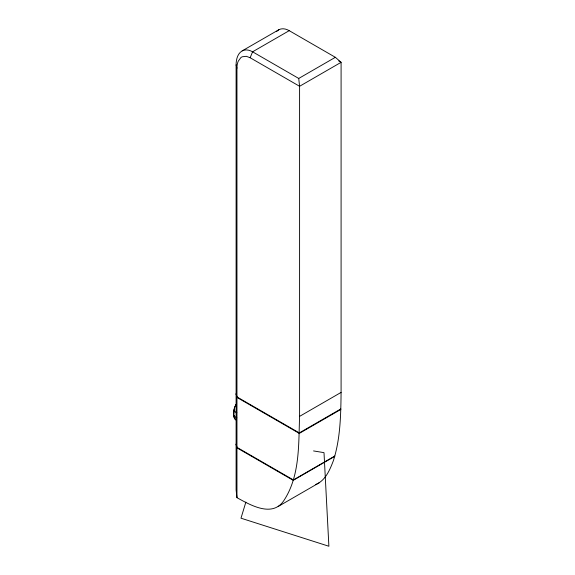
<?xml version="1.0" encoding="UTF-8"?>
<svg xmlns="http://www.w3.org/2000/svg" width="575" height="575" viewBox="0 0 575 575"><rect width="100%" height="100%" fill="white"/><g stroke="black" fill="none" stroke-linecap="round" stroke-linejoin="round"><path stroke-width="0.86" d="M242.197 50.866C245.496 49.105 249.507 49.996 252.583 51.807L298.734 78.452L299.589 86.286L299.589 416.372C298.518 444.928 300.078 476.804 283.238 501.486C271.558 517.442 249.996 504.814 236.958 497.684L236.102 489.914L236.102 64.903C236.131 59.75 237.389 53.662 242.197 50.866L278.825 29.727C282.124 27.959 286.127 28.851 289.211 30.662L335.354 57.306L341.09 62.323L341.09 392.409C340.81 415.315 340.414 438.761 333.349 460.776C329.834 469.89 325.443 480.693 315.646 484.531M236.289 419.879C232.573 418.19 234.377 412.692 234.09 409.745M299.295 433.406L340.803 409.443L340.824 408.947L299.316 432.91L299.295 433.406L236.958 397.418L236.102 394.105M293.322 479.981L334.837 455.989M245.87 502.104L240.99 518.197L328.886 546.25L324.005 452.647L313.54 450.929M338.776 60.986L341.09 62.323L299.589 86.286L250.147 57.744L252.583 51.807L289.211 30.662M234.312 410.27C233.062 413.375 233.004 418.974 236.612 420.447M234.025 410.823L234.262 410.342M234.312 415.366L233.91 416.135L236.835 417.831M236.612 403.657L234.722 407.15L233.91 411.096L236.835 412.785M276.417 31.639L278.825 29.727M298.734 78.452L335.354 57.306M299.589 416.372L341.09 392.409M334.729 456.37L293.221 480.333L236.958 447.853L236.102 444.54M278.199 506.467L319.707 482.504M250.147 57.744L246.316 56.314L242.291 56.767A19.651 11.349 60 0 0 240.817 57.651L238.23 61.216A25.257 14.583 60 0 0 236.958 68.217L236.958 497.684M299.316 432.91L236.958 396.915L236.102 393.602M293.343 479.902L236.958 447.35L236.102 444.037M236.102 64.903L236.958 68.217M234.039 409.767A7.396 4.392 -59.1 0 1 234.636 407.352A9.919 5.649 -59.9 0 1 236.627 403.772"/></g></svg>
